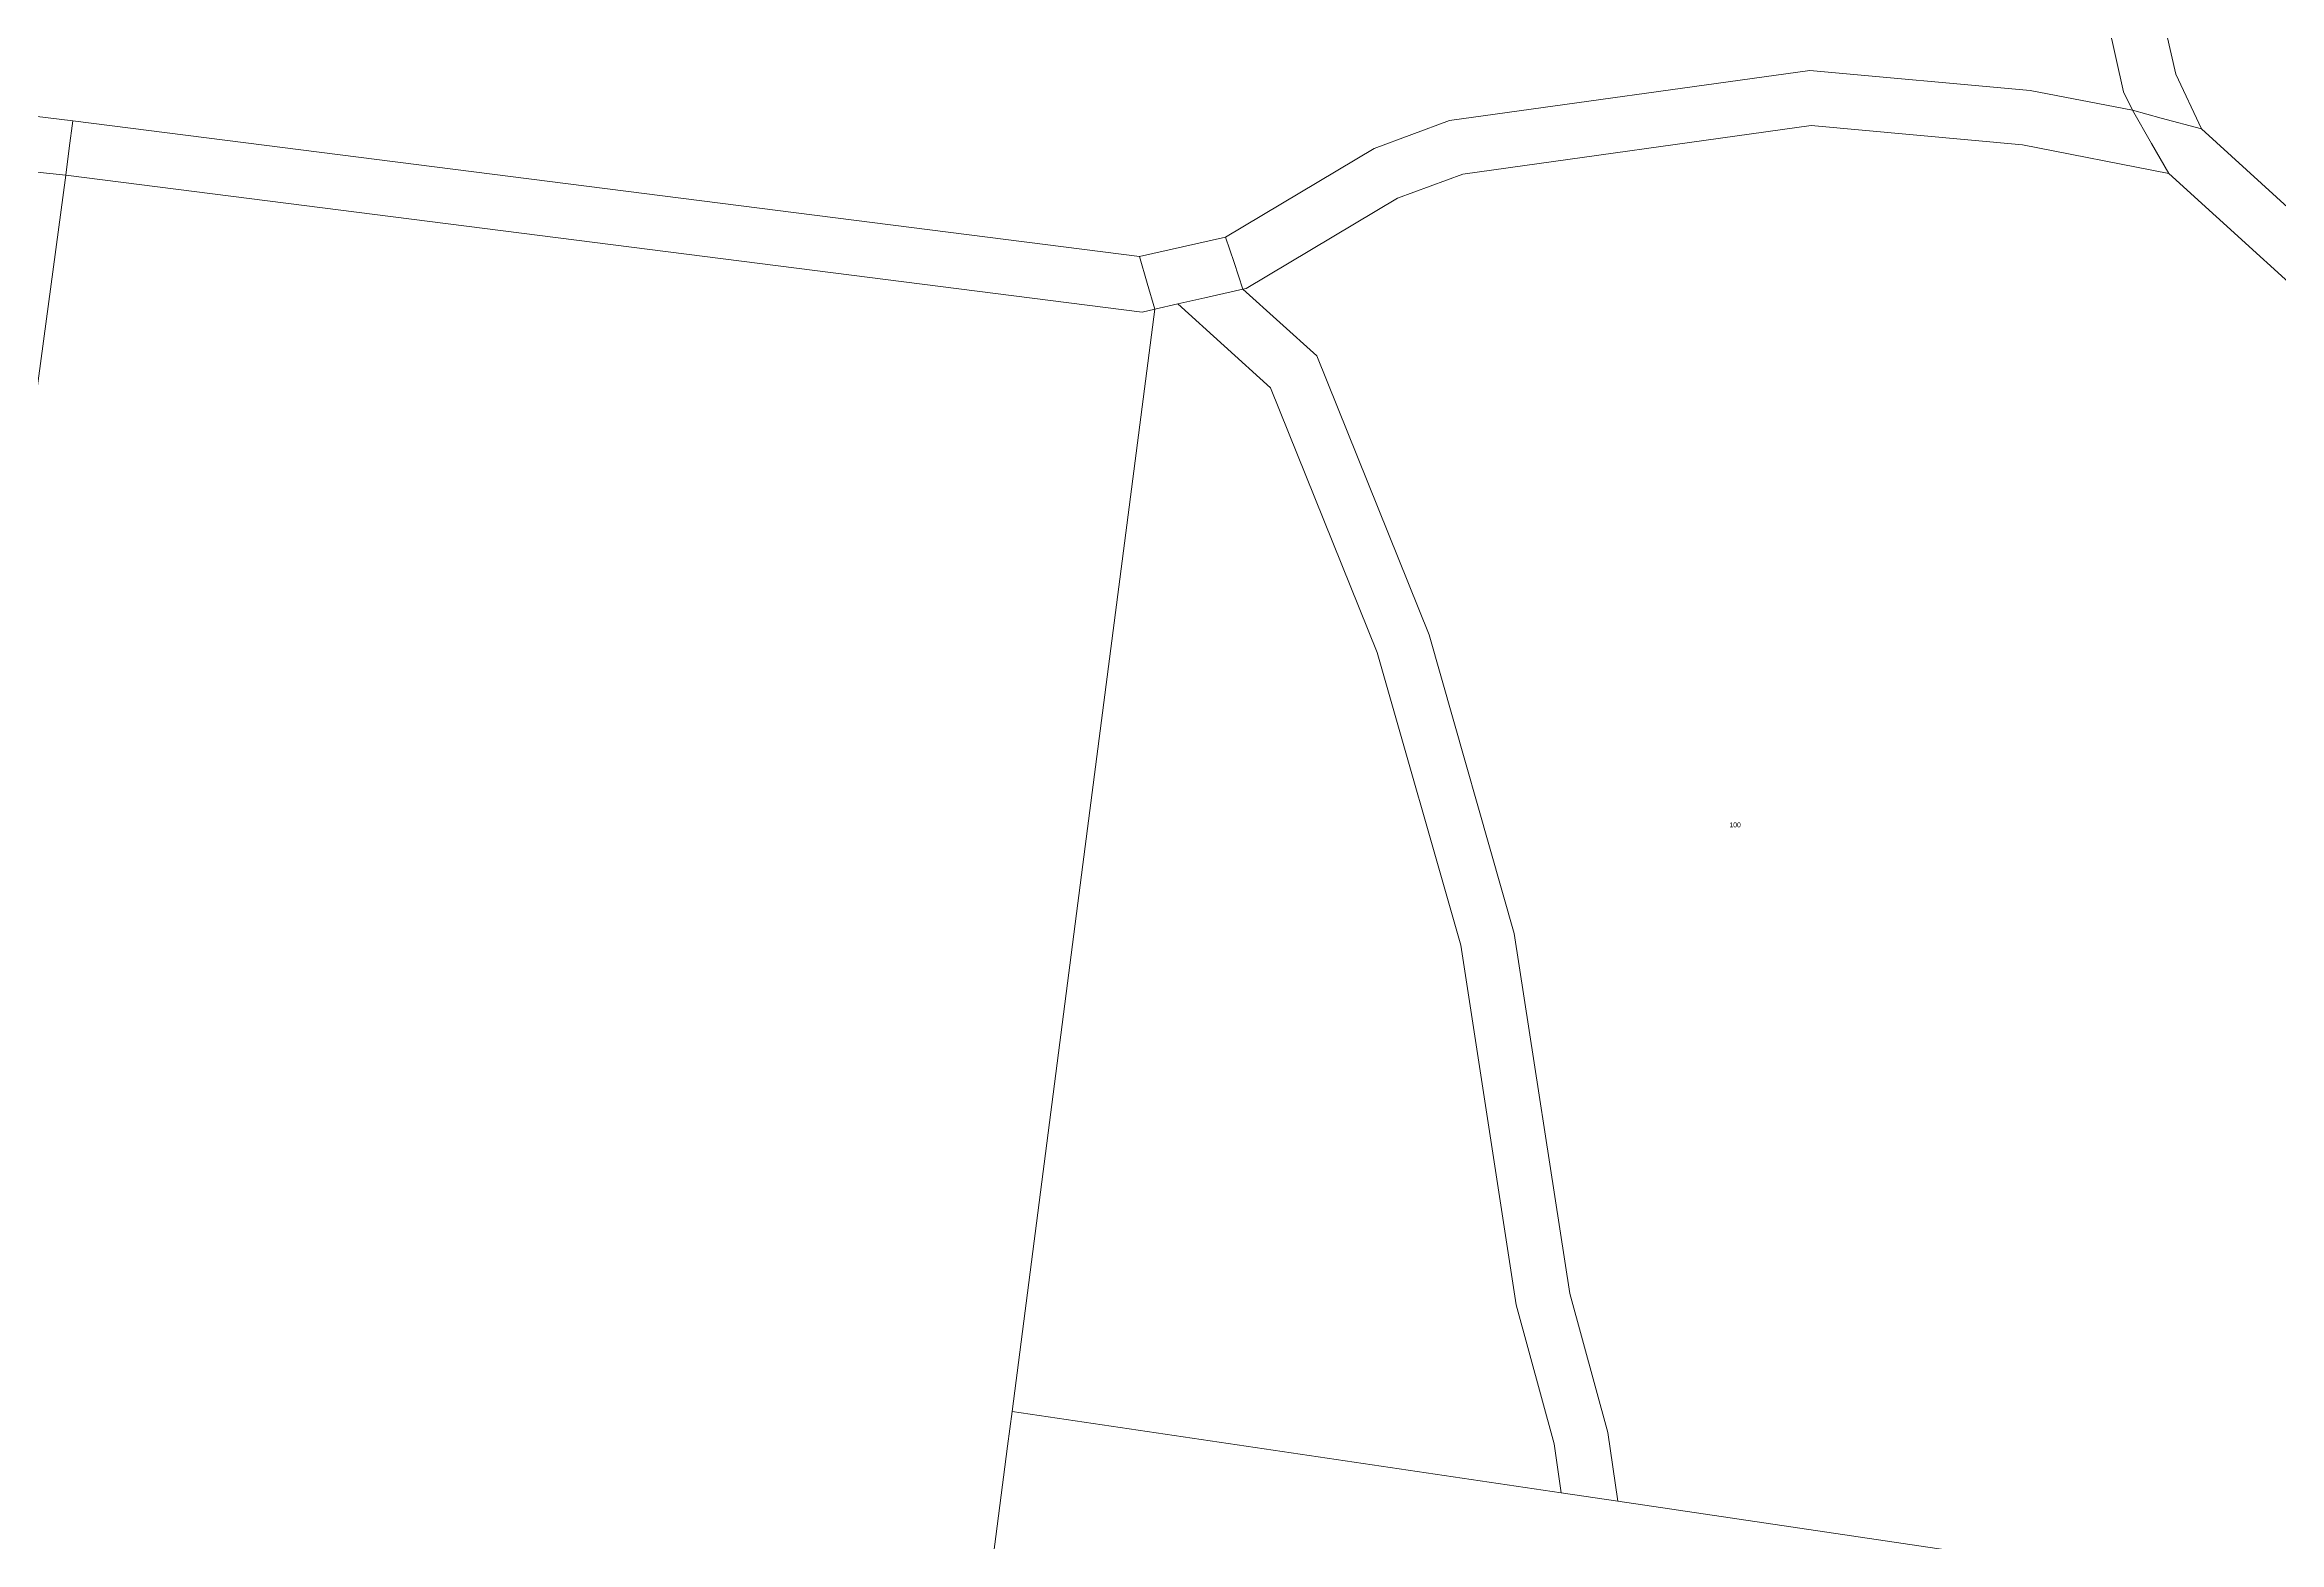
# Model space of a CAD drawing. Header units: metres. Extents: x 251098 to 258049, y 6188954 to 6192106.
# Drawn here: x 256079 to 256899, y 6189515 to 6190065 of the extents above; entities that cross this region are included whole.
import ezdxf

# ---------------------------------------------------------------- set-up
doc = ezdxf.new("R2010")
doc.units = ezdxf.units.M
doc.layers.add('Cadastre Land Parcels_SP_EXT', color=9, linetype='Continuous', lineweight=5)
doc.layers.add('Cadastre Roads_SP_EXT', color=9, linetype='Continuous', lineweight=5)
doc.styles.get("Standard").update_dxf_attribs({"font": 'arial.ttf'})

msp = doc.modelspace()

# ---------------------------------------------------------------- linework, layer by layer
at = {"layer": 'Cadastre Land Parcels_SP_EXT', "linetype": 'Continuous'}
for points in [[(257638.23, 6190853.49), (256637.72, 6191002.67), (256637.72, 6191002.67), (256623.27, 6190922.04), (256711.71, 6190854.42), (256733.41, 6190823.57), (256764.68, 6190739.47), (256802.19, 6190659.64), (256809, 6190627.96), (256802.54, 6190544.09), (256801.95, 6190520.54), (256805.85, 6190498.11), (256840.61, 6190393.34), (256841.29, 6190363.72), (256830.66, 6190259.66), (256844.24, 6190159), (256856.32, 6190076.95), (256861.41, 6190054.55), (256870.86, 6190034.48), (256943.9, 6189968.01)], [(255494.77, 6190536.61), (255480.01, 6190433.1), (256112.35, 6190340.56), (256070.73, 6190039.64), (256088.82, 6190037.34), (256480.69, 6189987.54), (256512.34, 6189994.7), (256566.88, 6190027.21), (256594.58, 6190037.48), (256726.96, 6190055.92), (256807.93, 6190048.49), (256845.48, 6190041.26), (256842.26, 6190048.06), (256836.54, 6190073.32), (256836.54, 6190073.32), (256824.35, 6190156.15), (256810.43, 6190259.35), (256821.21, 6190364.42), (256820.55, 6190389.82), (256786.2, 6190493.16)], [(256929.74, 6189953.65), (256858.87, 6190018.07), (256805.05, 6190028.55), (256727.48, 6190035.73), (256599.51, 6190017.85), (256575.54, 6190009.01), (256519.92, 6189975.8), (256518.73, 6189975.55), (256545.87, 6189951.06), (256587.1, 6189848.57), (256618.4, 6189738.83), (256638.78, 6189606.6), (256652.81, 6189555.46), (256656.42, 6189530.23), (257269.74, 6189439.25)]]:
    msp.add_lwpolyline(points, dxfattribs=at)
for points in [[(256407.77, 6189360.89), (256432.23, 6189550.47), (256433.89, 6189563.25), (256459.94, 6189764.22), (256486.35, 6189968.27), (256481.69, 6189967.15), (256086.31, 6190017.41), (255952.68, 6189025.19), (256043.14, 6189013.57), (256157.97, 6188998.93), (256188.99, 6188994.97), (256356.62, 6188973.49), (256367.58, 6189050.26), (256376.14, 6189116.75), (256406.38, 6189350.1), (256407.77, 6189360.89)], [(256633.05, 6189551.4), (256619.11, 6189602.43), (256598.73, 6189734.54), (256568.04, 6189842.08), (256528.88, 6189939.3), (256494.77, 6189970.15), (256486.35, 6189968.27), (256459.94, 6189764.22), (256433.89, 6189563.25), (256443.86, 6189561.77), (256635.64, 6189533.32), (256633.05, 6189551.4)]]:
    msp.add_lwpolyline(points, close=True, dxfattribs=at)
at = {"layer": 'Cadastre Roads_SP_EXT', "linetype": 'Continuous'}
msp.add_lwpolyline([(256786.2, 6190493.16), (256820.55, 6190389.82), (256821.21, 6190364.42), (256810.43, 6190259.35), (256824.35, 6190156.15), (256836.54, 6190073.32), (256842.26, 6190048.06), (256845.48, 6190041.26), (256856.09, 6190038.42), (256870.86, 6190034.48), (256861.41, 6190054.55), (256861.41, 6190054.55), (256856.32, 6190076.95), (256844.24, 6190159), (256830.66, 6190259.66), (256841.29, 6190363.72), (256840.61, 6190393.34), (256805.85, 6190498.11)], dxfattribs=at)
for points in [[(256845.48, 6190041.26), (256807.93, 6190048.49), (256726.96, 6190055.92), (256594.58, 6190037.48), (256566.88, 6190027.21), (256512.34, 6189994.7), (256515.47, 6189985.31), (256518.73, 6189975.55), (256519.92, 6189975.8), (256575.54, 6190009.01), (256599.51, 6190017.85), (256727.48, 6190035.73), (256805.05, 6190028.55), (256858.87, 6190018.07), (256852.5, 6190029.09), (256845.48, 6190041.26)], [(256480.69, 6189987.54), (256088.82, 6190037.34), (256087.56, 6190027.32), (256086.31, 6190017.41), (256481.69, 6189967.15), (256486.35, 6189968.27), (256483.57, 6189977.76), (256480.69, 6189987.54)], [(256086.31, 6190017.41), (256074.57, 6190018.66), (256066.29, 6190019.55), (256045.41, 6189864.59), (255986.18, 6189424.75), (255930.05, 6189007.83), (255996.88, 6188999.26), (256086.09, 6188987.81), (256142.63, 6188980.54), (256235.13, 6188968.74), (256354.1, 6188953.56), (256356.62, 6188973.49), (256188.99, 6188994.97), (256157.97, 6188998.93), (256043.14, 6189013.57), (255952.68, 6189025.19), (256086.31, 6190017.41)], [(256656.42, 6189530.23), (256652.81, 6189555.46), (256638.78, 6189606.6), (256618.4, 6189738.83), (256587.1, 6189848.57), (256545.87, 6189951.06), (256518.73, 6189975.55), (256504.71, 6189972.39), (256494.77, 6189970.15), (256528.88, 6189939.3), (256568.04, 6189842.08), (256598.73, 6189734.54), (256619.11, 6189602.43), (256633.05, 6189551.4), (256635.64, 6189533.32), (256656.42, 6189530.23)]]:
    msp.add_lwpolyline(points, close=True, dxfattribs=at)

# ---------------------------------------------------------------- texts
at = {"layer": 'Cadastre Land Parcels_SP_EXT'}
msp.add_text('100', height=1.8, dxfattribs=at).set_placement((256697.42, 6189777.84))

doc.saveas('drawing.dxf')
